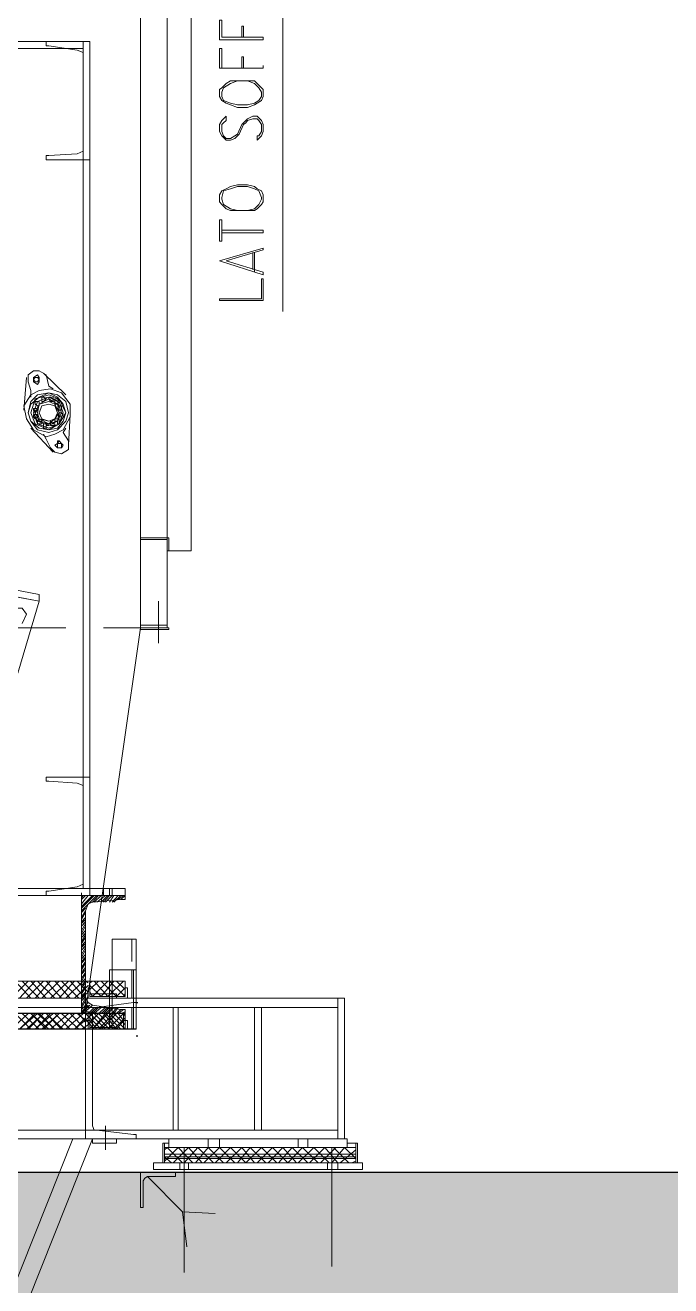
# Model space of a CAD drawing. Header units: millimetres. Extents: x 3220 to 226993, y 817 to 176024.
# Drawn here: x 200208 to 201298, y 145752 to 147879 of the extents above; entities that cross this region are included whole.
import ezdxf

# ---------------------------------------------------------------- set-up
doc = ezdxf.new("R2010")
doc.units = ezdxf.units.MM

# ---------------------------------------------------------------- blocks, each defined once
blk = doc.blocks.new('section b-c')
h = blk.add_hatch()
h.set_pattern_fill('AR-CONC', color=256, scale=3)
h.set_pattern_definition([(50, (0, 2000), (546.554, -47.817), [57.15, -628.65]), (355, (0, 2000), (-105.73, 573.17), [45.72, -502.922]), (100.4514, (45.55, 1996), (440.824, 525.353), [48.57, -534.271]), (46.1842, (0, 2152.4), (813.237, -126.127), [85.725, -942.975]), (96.6356, (67.8, 2141.9), (712.212, 742.278), [72.855, -801.407]), (351.184, (0, 2152.4), (712.212, 742.278), [68.58, -754.38]), (21, (76.2, 2114.3), (454.843, -306.7956), [57.15, -628.65]), (326, (76.2, 2114.3), (185.406, 552.564), [45.72, -502.92]), (71.4514, (114.1, 2088.73), (640.249, 245.768), [48.57, -534.27]), (37.5, (0, 2000), (9.2658, 253.6651), [0, -496.824, 0, -510.54, 0, -504.825]), (7.5, (0, 2000), (200.459, 300.5417), [0, -291.084, 0, -485.394, 0, -192.405]), (327.5, (-169.93, 2000), (406.7718, -17.1862), [0, -190.5, 0, -594.36, 0, -788.67]), (317.5, (-246.13, 2000), (444.3875, 76.2795), [0, -247.65, 0, -394.716, 0, -560.07])])
h.paths.add_polyline_path([(0, 9500), (-250, 9500), (-250, 5000), (0, 5000)])
h.paths.add_polyline_path([(250, 9500), (0, 9500), (0, 5000), (250, 5000)])
h.paths.add_polyline_path([(0, 10000), (-250, 10000), (-250, 9500), (0, 9500)])
h.paths.add_polyline_path([(3000, 10000), (0, 10000), (0, 9500), (250, 9500), (3000, 9500)])
h.paths.add_polyline_path([(6000, 10000), (3000, 10000), (3000, 9500), (6000, 9500)])
h.paths.add_polyline_path([(9000, 10000), (6000, 10000), (6000, 9500), (9000, 9500)])
h.paths.add_polyline_path([(12000, 10000), (9000, 10000), (9000, 9500), (12000, 9500)])
h.paths.add_polyline_path([(15000, 10000), (12000, 10000), (12000, 9500), (15000, 9500)])
h.paths.add_polyline_path([(24000, 10000), (15000, 10000), (15000, 9500), (15250, 9500), (17750, 9500), (24000, 9500)])
h.paths.add_polyline_path([(24000, 9500), (23750, 9500), (23750, 5000), (24000, 5000)])
h.paths.add_polyline_path([(24250, 9500), (24000, 9500), (24000, 5000), (24250, 5000)])
h.paths.add_polyline_path([(24250, 10000), (24000, 10000), (24000, 9500), (24250, 9500)])
blk.add_lwpolyline([(-250, 5000), (-250, 10000), (24250, 10000), (24250, 4000)])
blk = doc.blocks.new('ligne broyage L 2')
at = {"color": 7, "linetype": 'Continuous', "lineweight": 5, "true_color": 0x000007}
for points in [[(752.2, 10661.1), (752.2, 12956.8), (752.2, 10656.7)], [(992.4, 12168.4), (992.4, 11190.5), (992.4, 11190.5)], [(885.3, 11649.1), (885.3, 11682.4), (885.3, 11682.4)], [(889.6, 11653.4), (889.6, 11682.4), (885.3, 11682.4)], [(922.9, 11653.4), (922.9, 11672.2), (925.8, 11672.2), (925.8, 11653.4)], [(111.4, 11646.2), (655.3, 11646.2), (655.3, 11646.2)], [(111.4, 11634.6), (655.3, 11634.6), (655.3, 11646.2)], [(593.1, 11646.2), (593.1, 11639), (597.4, 11639), (645.2, 11631.7)], [(655.3, 10217), (655.3, 11646.2), (666.9, 11646.2)], [(666.9, 11646.2), (666.9, 10217), (666.9, 10217)], [(885.3, 11649.1), (959.1, 11649.1), (959.1, 11649.1)], [(889.6, 11653.4), (959.1, 11653.4), (959.1, 11649.1)], [(655.3, 11620.2), (655.3, 11627.4), (645.2, 11631.7)], [(655.3, 11620.2), (655.3, 11472.6), (655.3, 11472.6)], [(885.3, 11601.4), (885.3, 11634.6)], [(889.6, 11601.4), (889.6, 11634.6), (885.3, 11634.6)], [(922.9, 11601.4), (922.9, 11620.2), (925.8, 11620.2), (925.8, 11601.4)], [(885.3, 11601.4), (959.1, 11601.4), (889.6, 11601.4)], [(959.1, 11601.4), (959.1, 11605.7)], [(896.9, 11520.4), (889.6, 11513.1), (885.3, 11505.9), (885.3, 11494.3), (889.6, 11487.1), (896.9, 11479.9), (904.1, 11479.9), (911.3, 11482.7), (915.7, 11487.1), (918.6, 11490), (925.8, 11505.9), (930.2, 11508.8), (933, 11513.1), (941.7, 11516), (949, 11516), (951.8, 11513.1), (956.2, 11505.9), (956.2, 11494.3), (951.8, 11487.1), (949, 11487.1), (949, 11479.9)], [(896.9, 11520.4), (896.9, 11513.1), (892.5, 11508.8), (889.6, 11505.9), (889.6, 11494.3), (892.5, 11487.1), (896.9, 11482.7), (904.1, 11482.7), (911.3, 11487.1), (915.7, 11490), (922.9, 11505.9), (925.8, 11508.8), (933, 11516), (941.7, 11520.4), (949, 11520.4), (956.2, 11513.1), (959.1, 11505.9), (959.1, 11494.3), (956.2, 11487.1), (949, 11479.9)], [(645.2, 11456.7), (655.3, 11461), (655.3, 11472.6)], [(645.2, 11456.7), (597.4, 11453.8), (593.1, 11453.8), (593.1, 11449.5)], [(666.9, 11446.6), (593.1, 11446.6), (593.1, 11449.5)], [(885.3, 11309.2), (885.3, 11345.3), (889.6, 11345.3)], [(885.3, 11309.2), (889.6, 11309.2), (889.6, 11345.3)], [(889.6, 11328), (959.1, 11328), (959.1, 11323.6)], [(889.6, 11323.6), (959.1, 11323.6)], [(896.9, 11275.9), (959.1, 11294.7), (959.1, 11297.6), (885.3, 11275.9)], [(885.3, 11275.9), (959.1, 11252.7), (959.1, 11252.7)], [(896.9, 11275.9), (959.1, 11257.1), (959.1, 11252.7)], [(941.7, 11261.4), (941.7, 11290.3)], [(944.6, 11257.1), (944.6, 11290.3)], [(593.1, 11083.5), (581.5, 11090.7), (571.4, 11090.7), (562.7, 11083.5), (562.7, 11071.9)], [(588.8, 11086.4), (626.4, 11050.2)], [(593.1, 11083.5), (597.4, 11064.7)], [(555.5, 11024.2), (559.8, 11079.1)], [(567.1, 11057.4), (562.7, 11071.9)], [(574.3, 11071.9), (578.6, 11071.9), (581.5, 11076.3), (581.5, 11079.1), (571.4, 11079.1), (571.4, 11076.3)], [(597.4, 11064.7), (604.7, 11060.3), (604.7, 11060.3)], [(567.1, 11050.2), (555.5, 11031.4), (559.8, 11009.7), (571.4, 10990.9), (593.1, 10979.3)], [(600.3, 11060.3), (581.5, 11057.4), (567.1, 11050.2)], [(567.1, 11045.9), (567.1, 11057.4), (567.1, 11057.4)], [(588.8, 11045.9), (585.9, 11045.9), (585.9, 11043)], [(585.9, 11038.6), (588.8, 11038.6), (593.1, 11043)], [(585.9, 11043), (585.9, 11038.6), (585.9, 11038.6)], [(593.1, 11043), (588.8, 11045.9)], [(593.1, 11043), (593.1, 11045.9)], [(597.4, 11045.9), (597.4, 11043), (597.4, 11043)], [(604.7, 11043), (600.3, 11045.9), (597.4, 11045.9)], [(597.4, 11043), (600.3, 11038.6), (604.7, 11038.6)], [(622, 10990.9), (633.6, 11012.6), (633.6, 11034.3), (619.1, 11053.1), (600.3, 11060.3)], [(604.7, 11043), (604.7, 11045.9)], [(604.7, 11038.6), (604.7, 11043), (604.7, 11043)], [(607.6, 11043), (607.6, 11038.6), (607.6, 11038.6)], [(614.8, 11038.6), (611.9, 11043), (607.6, 11043)], [(614.8, 11038.6), (614.8, 11043)], [(571.4, 11027.1), (571.4, 11024.2), (571.4, 11024.2)], [(578.6, 11027.1), (571.4, 11027.1), (571.4, 11027.1)], [(578.6, 11024.2), (574.3, 11019.8), (571.4, 11024.2)], [(578.6, 11038.6), (574.3, 11038.6), (574.3, 11034.3)], [(574.3, 11034.3), (578.6, 11031.4), (578.6, 11031.4)], [(574.3, 11019.8), (574.3, 11024.2), (574.3, 11024.2)], [(581.5, 11034.3), (581.5, 11038.6), (578.6, 11038.6)], [(578.6, 11031.4), (581.5, 11031.4), (581.5, 11034.3)], [(578.6, 11024.2), (578.6, 11027.1), (578.6, 11027.1)], [(581.5, 11034.3), (581.5, 11038.6)], [(607.6, 11038.6), (607.6, 11034.3), (611.9, 11034.3)], [(611.9, 11034.3), (614.8, 11038.6), (614.8, 11038.6)], [(614.8, 11031.4), (611.9, 11027.1), (614.8, 11024.2)], [(619.1, 11031.4), (614.8, 11031.4), (614.8, 11031.4)], [(614.8, 11024.2), (619.1, 11024.2), (619.1, 11027.1)], [(614.8, 11019.8), (614.8, 11012.6), (614.8, 11012.6)], [(619.1, 11019.8), (614.8, 11019.8), (614.8, 11019.8)], [(619.1, 11027.1), (619.1, 11031.4), (619.1, 11031.4)], [(619.1, 11027.1), (619.1, 11031.4), (619.1, 11031.4)], [(622, 11016.9), (619.1, 11019.8)], [(571.4, 11016.9), (571.4, 11012.6), (574.3, 11009.7)], [(574.3, 11016.9), (571.4, 11016.9), (571.4, 11016.9)], [(578.6, 11012.6), (578.6, 11016.9), (574.3, 11016.9)], [(574.3, 11009.7), (578.6, 11012.6), (578.6, 11012.6)], [(578.6, 11012.6), (578.6, 11016.9)], [(581.5, 11009.7), (578.6, 11005.4), (578.6, 11005.4)], [(578.6, 11005.4), (578.6, 11001), (581.5, 11001)], [(585.9, 11005.4), (581.5, 11005.4), (581.5, 11009.7)], [(581.5, 11001), (585.9, 11001), (585.9, 11005.4)], [(585.9, 11005.4), (585.9, 11009.7), (585.9, 11009.7)], [(588.8, 11001), (588.8, 10998.1), (588.8, 10998.1)], [(597.4, 11001), (588.8, 11001), (588.8, 11001)], [(588.8, 10998.1), (588.8, 10993.8), (593.1, 10993.8), (593.1, 10998.1)], [(593.1, 10998.1), (597.4, 10998.1)], [(597.4, 10998.1), (597.4, 11001)], [(604.7, 11001), (600.3, 11005.4), (600.3, 11001)], [(600.3, 11001), (600.3, 10998.1), (600.3, 10998.1)], [(600.3, 10998.1), (607.6, 10998.1), (607.6, 10998.1)], [(607.6, 11001), (604.7, 11001), (604.7, 11001)], [(611.9, 11009.7), (607.6, 11009.7), (607.6, 11005.4)], [(607.6, 11005.4), (611.9, 11005.4), (611.9, 11001)], [(607.6, 10998.1), (607.6, 11001)], [(614.8, 11009.7), (611.9, 11009.7), (611.9, 11009.7)], [(611.9, 11001), (614.8, 11001), (614.8, 11005.4)], [(614.8, 11012.6), (619.1, 11012.6), (619.1, 11012.6)], [(614.8, 11005.4), (614.8, 11009.7), (614.8, 11009.7)], [(619.1, 11012.6), (622, 11016.9), (622, 11016.9)], [(633.6, 11016.9), (630.7, 10964.9)], [(604.7, 10953.3), (567.1, 10993.8), (567.1, 10993.8)], [(593.1, 10975), (588.8, 10983.7)], [(593.1, 10979.3), (607.6, 10983.7), (622, 10990.9)], [(593.1, 10975), (600.3, 10960.5), (607.6, 10953.3), (619.1, 10950.4), (630.7, 10957.6), (630.7, 10972.1), (622, 10986.6)], [(626.4, 10993.8), (622, 10986.6)], [(614.8, 10960.5), (619.1, 10960.5), (619.1, 10967.8), (614.8, 10972.1), (611.9, 10972.1), (611.9, 10964.9)], [(504.9, 10727.6), (581.5, 10713.2)], [(504.9, 10716.1), (581.5, 10701.6), (581.5, 10713.2)], [(782.6, 10630.7), (782.6, 10701.6), (782.6, 10701.6)], [(552.6, 10664), (559.8, 10679.9), (552.6, 10690), (538.1, 10690), (529.4, 10679.9)], [(500.5, 10656.7), (626.4, 10656.7)], [(690, 10656.7), (752.2, 10656.7), (752.2, 10656.7)], [(593.1, 10405), (593.1, 10397.8), (597.4, 10397.8)], [(666.9, 10405), (593.1, 10405)], [(597.4, 10397.8), (645.2, 10394.9)], [(655.3, 10379), (655.3, 10390.6), (645.2, 10394.9)], [(655.3, 10379), (655.3, 10231.5), (655.3, 10231.5)], [(-698.7, 10217), (700.1, 10217)], [(645.2, 10219.9), (597.4, 10212.6), (593.1, 10212.6), (593.1, 10205.4)], [(645.2, 10219.9), (655.3, 10224.2), (655.3, 10231.5)], [(655.3, 10217), (666.9, 10217), (666.9, 10217)], [(666.9, 10205.4), (666.9, 10217), (666.9, 10217)], [(690, 10217), (690, 10205.4)], [(700.1, 10217), (726.2, 10217)], [(700.1, 10205.4), (726.2, 10205.4), (726.2, 10217)], [(700.1, 10205.4), (700.1, 10217)], [(704.5, 10205.4), (704.5, 10217)], [(-698.7, 10205.4), (700.1, 10205.4)], [(652.4, 10205.4), (652.4, 10209.8)], [(652.4, 10201.1), (655.3, 10205.4)], [(652.4, 10198.2), (659.6, 10205.4)], [(652.4, 10190.9), (664, 10205.4)], [(652.4, 10186.6), (671.2, 10205.4)], [(652.4, 10183.7), (674.1, 10205.4)], [(652.4, 10179.4), (678.4, 10205.4)], [(671.2, 10193.8), (681.3, 10205.4)], [(674.1, 10193.8), (685.7, 10205.4)], [(678.4, 10193.8), (692.9, 10205.4)], [(685.7, 10193.8), (697.3, 10205.4)], [(690, 10193.8), (700.1, 10205.4)], [(692.9, 10193.8), (704.5, 10205.4)], [(700.1, 10193.8), (707.4, 10205.4)], [(704.5, 10193.8), (714.6, 10205.4)], [(707.4, 10193.8), (719, 10205.4)], [(714.6, 10198.2), (723.3, 10205.4)], [(719, 10198.2), (726.2, 10205.4)], [(652.4, 10176.5), (659.6, 10183.7)], [(652.4, 10167.8), (659.6, 10179.4)], [(652.4, 10164.9), (659.6, 10176.5)], [(652.4, 10160.6), (659.6, 10167.8)], [(652.4, 10157.7), (659.6, 10164.9)], [(652.4, 10153.3), (659.6, 10160.6)], [(652.4, 10146.1), (659.6, 10157.7)], [(652.4, 10141.8), (659.6, 10153.3)], [(652.4, 10138.9), (659.6, 10146.1)], [(652.4, 10134.5), (659.6, 10141.8)], [(652.4, 10127.3), (659.6, 10138.9)], [(652.4, 10124.4), (659.6, 10134.5)], [(652.4, 10120.1), (659.6, 10127.3)], [(704.5, 10131.6), (745, 10131.6), (745, 10031.8)], [(704.5, 10031.8), (704.5, 10131.6), (704.5, 10131.6)], [(737.8, 10094), (737.8, 10131.6), (737.8, 10131.6)], [(652.4, 10117.2), (659.6, 10124.4)], [(652.4, 10112.8), (659.6, 10120.1)], [(652.4, 10105.6), (659.6, 10117.2)], [(652.4, 10101.3), (659.6, 10112.8)], [(652.4, 10098.4), (659.6, 10105.6)], [(652.4, 10094), (659.6, 10101.3)], [(652.4, 10091.1), (659.6, 10098.4)], [(652.4, 10083.9), (659.6, 10094)], [(652.4, 10079.6), (659.6, 10091.1)], [(652.4, 10075.2), (659.6, 10083.9)], [(652.4, 10072.3), (659.6, 10079.6)], [(652.4, 10065.1), (659.6, 10075.2)], [(652.4, 10060.8), (659.6, 10072.3)], [(652.4, 10057.9), (659.6, 10065.1)], [(700.1, 9979.7), (700.1, 10079.6)], [(740.6, 10079.6), (700.1, 10079.6), (700.1, 10079.6)], [(737.8, 10039.1), (737.8, 10079.6), (737.8, 10079.6)], [(737.8, 10031.8), (737.8, 10072.3)], [(740.6, 9979.7), (740.6, 10079.6)], [(-724.7, 10060.8), (726.2, 10060.8)], [(533.8, 10031.8), (562.7, 10060.8)], [(567.1, 10031.8), (541, 10060.8)], [(548.3, 10031.8), (574.3, 10060.8)], [(581.5, 10031.8), (552.6, 10060.8)], [(559.8, 10031.8), (588.8, 10060.8)], [(593.1, 10031.8), (567.1, 10060.8)], [(574.3, 10031.8), (600.3, 10060.8)], [(607.6, 10031.8), (578.6, 10060.8)], [(585.9, 10031.8), (614.8, 10060.8)], [(619.1, 10031.8), (593.1, 10060.8)], [(600.3, 10031.8), (630.7, 10060.8)], [(633.6, 10031.8), (607.6, 10060.8)], [(614.8, 10031.8), (640.8, 10060.8)], [(648.1, 10031.8), (619.1, 10060.8)], [(626.4, 10031.8), (655.3, 10060.8)], [(659.6, 10031.8), (633.6, 10060.8)], [(640.8, 10031.8), (664, 10053.5)], [(664, 10042), (645.2, 10060.8)], [(652.4, 10053.5), (659.6, 10060.8)], [(652.4, 10049.2), (659.6, 10057.9)], [(652.4, 10042), (659.6, 10053.5)], [(652.4, 10039.1), (659.6, 10049.2)], [(652.4, 10034.7), (659.6, 10042)], [(652.4, 10031.8), (664, 10042)], [(664, 10057.9), (659.6, 10060.8)], [(666.9, 10034.7), (666.9, 10049.2), (664, 10049.2), (664, 10031.8), (730.5, 10031.8), (730.5, 10049.2), (726.2, 10049.2), (726.2, 10034.7)], [(666.9, 10060.8), (666.9, 10034.7), (726.2, 10034.7)], [(726.2, 10060.8), (666.9, 10060.8)], [(666.9, 10057.9), (671.2, 10060.8)], [(666.9, 10046.3), (681.3, 10060.8)], [(685.7, 10034.7), (666.9, 10053.5)], [(671.2, 10034.7), (666.9, 10042)], [(671.2, 10034.7), (697.3, 10060.8)], [(697.3, 10034.7), (674.1, 10060.8)], [(685.7, 10034.7), (707.4, 10060.8)], [(711.7, 10034.7), (685.7, 10060.8)], [(697.3, 10034.7), (723.3, 10060.8)], [(726.2, 10034.7), (700.1, 10060.8)], [(726.2, 10046.3), (711.7, 10060.8)], [(711.7, 10034.7), (726.2, 10049.2)], [(726.2, 10034.7), (726.2, 10060.8)], [(652.4, 10031.8), (659.6, 10039.1)], [(652.4, 10027.5), (659.6, 10034.7)], [(652.4, 10020.3), (659.6, 10031.8)], [(652.4, 10015.9), (659.6, 10027.5)], [(652.4, 10013), (664, 10024.6)], [(652.4, 10008.7), (664, 10020.3)], [(652.4, 10005.8), (666.9, 10020.3)], [(655.3, 10005.8), (671.2, 10020.3)], [(723.3, 10034.7), (726.2, 10039.1)], [(1084.9, 9794.6), (1084.9, 10031.8), (1084.9, 10031.8)], [(-1084.9, 10015.9), (1084.9, 10015.9)], [(659.6, 10005.8), (-413.7, 10005.8)], [(533.8, 9979.7), (562.7, 10005.8)], [(533.8, 9979.7), (562.7, 10005.8)], [(567.1, 9979.7), (541, 10005.8)], [(567.1, 9979.7), (541, 10005.8)], [(548.3, 9979.7), (578.6, 10005.8)], [(548.3, 9979.7), (574.3, 10005.8)], [(581.5, 9979.7), (552.6, 10005.8)], [(581.5, 9979.7), (552.6, 10005.8)], [(559.8, 9979.7), (588.8, 10005.8)], [(562.7, 9979.7), (588.8, 10005.8)], [(597.4, 9979.7), (567.1, 10005.8)], [(593.1, 9979.7), (567.1, 10005.8)], [(574.3, 9979.7), (604.7, 10005.8)], [(574.3, 9979.7), (600.3, 10005.8)], [(607.6, 9979.7), (578.6, 10005.8)], [(607.6, 9979.7), (581.5, 10005.8)], [(585.9, 9979.7), (614.8, 10005.8)], [(588.8, 9979.7), (614.8, 10005.8)], [(622, 9979.7), (593.1, 10005.8)], [(619.1, 9979.7), (593.1, 10005.8)], [(600.3, 9979.7), (630.7, 10005.8)], [(600.3, 9979.7), (630.7, 10005.8)], [(633.6, 9979.7), (607.6, 10005.8)], [(633.6, 9979.7), (607.6, 10005.8)], [(614.8, 9979.7), (640.8, 10005.8)], [(614.8, 9979.7), (640.8, 10005.8)], [(648.1, 9979.7), (619.1, 10005.8)], [(648.1, 9979.7), (619.1, 10005.8)], [(626.4, 9979.7), (655.3, 10005.8)], [(626.4, 9979.7), (655.3, 10005.8)], [(659.6, 9979.7), (633.6, 10005.8)], [(659.6, 9979.7), (633.6, 10005.8)], [(640.8, 9979.7), (659.6, 9998.6)], [(640.8, 9979.7), (664, 9998.6)], [(664, 9991.3), (645.2, 10005.8)], [(659.6, 9991.3), (648.1, 10005.8)], [(666.9, 10005.8), (664, 10008.7), (659.6, 10008.7)], [(711.7, 9979.7), (659.6, 9979.7), (659.6, 10008.7)], [(659.6, 10005.8), (659.6, 10008.7)], [(666.9, 10005.8), (664, 10008.7), (659.6, 10008.7)], [(711.7, 9979.7), (659.6, 9979.7), (659.6, 10008.7)], [(664, 10001.4), (659.6, 10005.8)], [(664, 10005.8), (674.1, 10015.9)], [(664, 9998.6), (671.2, 10005.8)], [(664, 9987), (681.3, 10005.8)], [(685.7, 9979.7), (664, 10001.4)], [(666.9, 10005.8), (678.4, 10015.9)], [(666.9, 10005.8), (666.9, 10008.7)], [(666.9, 9987), (666.9, 10005.8), (666.9, 10005.8)], [(666.9, 9991.3), (681.3, 10005.8)], [(692.9, 9979.7), (666.9, 10005.8)], [(666.9, 9987), (666.9, 10005.8), (666.9, 10005.8)], [(671.2, 10005.8), (681.3, 10015.9)], [(671.2, 9979.7), (697.3, 10005.8)], [(671.2, 9979.7), (692.9, 10005.8)], [(674.1, 10005.8), (685.7, 10015.9)], [(700.1, 9979.7), (674.1, 10005.8)], [(681.3, 10005.8), (692.9, 10015.9)], [(681.3, 9979.7), (707.4, 10005.8)], [(707.4, 9979.7), (681.3, 10005.8)], [(685.7, 10005.8), (697.3, 10015.9)], [(685.7, 9979.7), (711.7, 10005.8)], [(690, 10005.8), (700.1, 10015.9)], [(711.7, 9979.7), (690, 10005.8)], [(692.9, 10005.8), (704.5, 10015.9)], [(719, 9979.7), (692.9, 10005.8)], [(697.3, 10005.8), (707.4, 10015.9)], [(697.3, 9979.7), (723.3, 10005.8)], [(697.3, 9979.7), (723.3, 10005.8)], [(723.3, 9982.6), (700.1, 10005.8)], [(704.5, 10005.8), (711.7, 10015.9)], [(707.4, 10005.8), (714.6, 10015.9)], [(726.2, 9987), (707.4, 10005.8)], [(707.4, 9979.7), (726.2, 9998.6)], [(711.7, 10005.8), (719, 10013)], [(714.6, 10005.8), (723.3, 10013)], [(723.3, 9994.2), (714.6, 10005.8)], [(719, 10005.8), (726.2, 10008.7)], [(726.2, 10001.4), (723.3, 10005.8)], [(726.2, 10005.8), (726.2, 10008.7)], [(737.8, 9979.7), (737.8, 10015.9)], [(-743.5, 9979.7), (745, 9979.7)], [(652.4, 9979.7), (664, 9987)], [(655.3, 9979.7), (659.6, 9982.6)], [(674.1, 9979.7), (664, 9991.3)], [(678.4, 9979.7), (666.9, 9994.2)], [(666.9, 9987), (666.9, 9982.6), (707.4, 9982.6)], [(666.9, 9987), (666.9, 9982.6), (707.4, 9982.6)], [(666.9, 9979.7), (666.9, 9982.6)], [(711.7, 9979.7), (711.7, 9982.6), (707.4, 9982.6)], [(711.7, 9979.7), (711.7, 9982.6), (707.4, 9982.6)], [(711.7, 9979.7), (723.3, 9994.2)], [(711.7, 9979.7), (711.7, 9982.6), (711.7, 9982.6)], [(711.7, 9979.7), (711.7, 9982.6), (711.7, 9982.6)], [(723.3, 9979.7), (726.2, 9982.6)], [(-1084.9, 9809.1), (1084.9, 9809.1), (1084.9, 9809.1)], [(92.6, 8424.7), (637.9, 9794.6)], [(792.7, 9775.8), (797.1, 9780.1)], [(792.7, 9757), (815.9, 9780.1)], [(792.7, 9768.5), (1115.3, 9768.5)], [(1115.3, 9764.2), (792.7, 9764.2)], [(804.3, 9754.1), (792.7, 9764.2)], [(823.1, 9754.1), (797.1, 9780.1)], [(807.2, 9754.1), (833.2, 9780.1)], [(840.5, 9754.1), (815.9, 9780.1)], [(826, 9754.1), (849.1, 9780.1)], [(856.4, 9754.1), (833.2, 9780.1)], [(844.8, 9754.1), (866.5, 9780.1)], [(875.2, 9754.1), (849.1, 9780.1)], [(859.3, 9754.1), (885.3, 9780.1)], [(892.5, 9754.1), (866.5, 9780.1)], [(878.1, 9754.1), (904.1, 9780.1)], [(911.3, 9754.1), (885.3, 9780.1)], [(896.9, 9754.1), (922.9, 9780.1)], [(930.2, 9754.1), (904.1, 9780.1)], [(915.7, 9754.1), (937.4, 9780.1)], [(944.6, 9754.1), (922.9, 9780.1)], [(930.2, 9754.1), (956.2, 9780.1)], [(963.4, 9754.1), (937.4, 9780.1)], [(949, 9754.1), (975, 9780.1)], [(982.2, 9754.1), (956.2, 9780.1)], [(967.8, 9754.1), (992.4, 9780.1)], [(1001, 9754.1), (975, 9780.1)], [(985.1, 9754.1), (1008.3, 9780.1)], [(1015.5, 9754.1), (992.4, 9780.1)], [(1001, 9754.1), (1025.6, 9780.1)], [(1034.3, 9754.1), (1008.3, 9780.1)], [(1018.4, 9754.1), (1044.4, 9780.1)], [(1051.7, 9754.1), (1025.6, 9780.1)], [(1037.2, 9754.1), (1063.2, 9780.1)], [(1070.5, 9754.1), (1044.4, 9780.1)], [(1056, 9754.1), (1082, 9780.1)], [(1084.9, 9754.1), (1063.2, 9780.1)], [(1074.8, 9754.1), (1096.5, 9780.1)], [(1103.7, 9754.1), (1077.7, 9780.1)], [(1089.3, 9754.1), (1115.3, 9775.8)], [(1115.3, 9761.3), (1096.5, 9780.1)], [(792.7, 9761.3), (1115.3, 9761.3)], [(1108.1, 9754.1), (1115.3, 9757)], [(-743.5, 9738.2), (745, 9738.2)], [(1001, 9738.2), (745, 9738.2), (745, 9738.2)], [(763.8, 9730.9), (811.5, 9730.9), (811.5, 9738.2), (752.2, 9738.2)], [(752.2, 9678.9), (752.2, 9738.2), (752.2, 9738.2)], [(763.8, 9730.9), (759.5, 9728), (756.6, 9723.7), (756.6, 9683.2)], [(752.2, 9678.9), (756.6, 9678.9), (756.6, 9683.2)]]:
    blk.add_lwpolyline(points, dxfattribs=at)
at = {"color": 7, "linetype": 'Continuous', "lineweight": 15, "true_color": 0x000007}
for points in [[(797.1, 12935.1), (797.1, 10661.1), (797.1, 10661.1)], [(837.6, 10786.9), (837.6, 12690.6), (797.1, 12690.6), (797.1, 12671.8)], [(752.2, 10808.6), (800, 10808.6), (800, 10786.9), (797.1, 10786.9), (797.1, 10805.7), (752.2, 10805.7)], [(800, 10808.6), (752.2, 10808.6), (797.1, 10808.6), (752.2, 10808.6)], [(797.1, 10786.9), (837.6, 10786.9), (837.6, 10786.9)], [(797.1, 10661.1), (797.1, 10656.7), (752.2, 10656.7)], [(752.2, 10661.1), (797.1, 10661.1), (797.1, 10661.1)], [(752.2, 10656.7), (659.6, 10008.7), (659.6, 10008.7)], [(-698.7, 10205.4), (700.1, 10205.4)], [(-651, 10205.4), (652.4, 10205.4)], [(726.2, 10008.7), (726.2, 10005.8), (652.4, 10005.8), (652.4, 10205.4), (726.2, 10205.4), (726.2, 10201.1)], [(719, 10198.2), (671.2, 10193.8), (664, 10190.9), (659.6, 10179.4), (659.6, 10031.8), (664, 10024.6), (671.2, 10020.3), (719, 10013)], [(719, 10198.2), (726.2, 10198.2), (726.2, 10201.1)], [(666.9, 10060.8), (659.6, 10060.8), (659.6, 10060.8)], [(711.7, 10031.8), (659.6, 10031.8), (659.6, 10060.8)], [(666.9, 10042), (666.9, 10060.8), (666.9, 10060.8)], [(666.9, 10042), (666.9, 10039.1), (707.4, 10039.1)], [(1084.9, 10031.8), (-1084.9, 10031.8)], [(659.6, 10031.8), (659.6, 9794.6), (745, 9794.6)], [(659.6, 10031.8), (745, 10031.8), (745, 10031.8)], [(740.6, 10024.6), (678.4, 10015.9), (674.1, 10013), (671.2, 10008.7), (671.2, 9816.3)], [(711.7, 10034.7), (711.7, 10039.1), (707.4, 10039.1)], [(711.7, 10031.8), (711.7, 10034.7), (711.7, 10034.7)], [(740.6, 10024.6), (745, 10024.6), (745, 10027.5)], [(745, 10027.5), (745, 10031.8), (745, 10031.8)], [(-724.7, 10005.8), (726.2, 10005.8), (726.2, 10005.8)], [(664, 9979.7), (664, 10005.8), (723.3, 10005.8), (723.3, 9979.7)], [(666.9, 9979.7), (666.9, 10005.8), (726.2, 10005.8)], [(726.2, 10008.7), (726.2, 10013), (719, 10013)], [(726.2, 9979.7), (726.2, 10005.8), (726.2, 10005.8)], [(671.2, 9816.3), (674.1, 9809.1), (678.4, 9809.1)], [(678.4, 9809.1), (740.6, 9801.8), (740.6, 9801.8)], [(-1084.9, 9794.6), (1084.9, 9794.6)], [(671.2, 9794.6), (-669.8, 9794.6), (-669.8, 9794.6)], [(745, 9794.6), (745, 9801.8), (740.6, 9801.8)], [(818.8, 9742.5), (818.8, 9754.1)], [(833.2, 9742.5), (833.2, 9754.1)], [(1067.6, 9742.5), (1067.6, 9754.1)], [(1084.9, 9742.5), (1084.9, 9754.1)], [(763.8, 9730.9), (823.1, 9671.6), (830.3, 9612.3)], [(823.1, 9671.6), (878.1, 9668.7), (878.1, 9668.7)]]:
    blk.add_lwpolyline(points, dxfattribs=at)
at = {"color": 7, "linetype": 'Continuous', "lineweight": 5, "true_color": 0x000007}
for points in [[(885.3, 11553.6), (889.6, 11546.4), (896.9, 11542.1), (904.1, 11539.2), (915.7, 11534.8), (933, 11534.8), (944.6, 11539.2), (949, 11542.1), (956.2, 11546.4), (959.1, 11553.6), (959.1, 11565.2), (956.2, 11568.1), (949, 11575.3), (944.6, 11579.7), (904.1, 11579.7), (896.9, 11575.3), (889.6, 11568.1), (885.3, 11565.2)], [(889.6, 11553.6), (892.5, 11546.4), (904.1, 11542.1), (915.7, 11539.2), (933, 11539.2), (944.6, 11542.1), (951.8, 11546.4), (956.2, 11553.6), (956.2, 11560.9), (951.8, 11568.1), (944.6, 11575.3), (933, 11579.7), (915.7, 11579.7), (904.1, 11575.3), (892.5, 11568.1), (889.6, 11560.9)], [(885.3, 11375.7), (889.6, 11371.4), (896.9, 11364.1), (904.1, 11361.2), (944.6, 11361.2), (949, 11364.1), (956.2, 11371.4), (959.1, 11375.7), (959.1, 11387.3), (956.2, 11394.5), (949, 11397.4), (944.6, 11401.7), (933, 11404.6), (915.7, 11404.6), (904.1, 11401.7), (896.9, 11397.4), (889.6, 11394.5), (885.3, 11387.3)], [(889.6, 11380), (892.5, 11371.4), (904.1, 11364.1), (915.7, 11361.2), (933, 11361.2), (944.6, 11364.1), (951.8, 11371.4), (956.2, 11380), (956.2, 11382.9), (951.8, 11394.5), (944.6, 11397.4), (933, 11401.7), (915.7, 11401.7), (904.1, 11397.4), (892.5, 11394.5), (889.6, 11382.9)], [(959.1, 11209.3), (885.3, 11209.3), (885.3, 11212.2), (956.2, 11212.2), (956.2, 11245.5), (959.1, 11245.5)], [(581.5, 11076.3), (581.5, 11079.1), (578.6, 11083.5), (571.4, 11079.1), (571.4, 11071.9), (578.6, 11067.6), (581.5, 11071.9)], [(581.5, 11076.3), (578.6, 11079.1), (574.3, 11079.1), (571.4, 11076.3), (574.3, 11071.9), (578.6, 11071.9)], [(630.7, 11019.8), (626.4, 11038.6), (611.9, 11050.2), (597.4, 11053.1), (578.6, 11050.2), (567.1, 11038.6), (562.7, 11019.8), (567.1, 11005.4), (578.6, 10990.9), (597.4, 10986.6), (611.9, 10990.9), (626.4, 11005.4)], [(630.7, 11019.8), (626.4, 11038.6), (611.9, 11050.2), (597.4, 11053.1), (578.6, 11050.2), (567.1, 11038.6), (562.7, 11019.8), (567.1, 11005.4), (578.6, 10990.9), (597.4, 10986.6), (611.9, 10990.9), (626.4, 11005.4)], [(626.4, 11019.8), (622, 11034.3), (611.9, 11045.9), (597.4, 11053.1), (581.5, 11045.9), (567.1, 11034.3), (562.7, 11019.8), (567.1, 11005.4), (581.5, 10993.8), (597.4, 10990.9), (611.9, 10993.8), (622, 11005.4)], [(626.4, 11019.8), (614.8, 11043), (597.4, 11050.2), (574.3, 11043), (567.1, 11019.8), (574.3, 11001), (597.4, 10990.9), (614.8, 11001)], [(619.1, 11019.8), (611.9, 11038.6), (597.4, 11045.9), (578.6, 11038.6), (571.4, 11019.8), (578.6, 11005.4), (597.4, 10998.1), (611.9, 11005.4)], [(622, 11019.8), (614.8, 11038.6), (597.4, 11045.9), (578.6, 11038.6), (571.4, 11019.8), (578.6, 11001), (597.4, 10993.8), (614.8, 11001)], [(614.8, 11019.8), (611.9, 11034.3), (597.4, 11043), (581.5, 11034.3), (574.3, 11019.8), (581.5, 11005.4), (597.4, 11001), (611.9, 11005.4), (614.8, 11019.8), (611.9, 11034.3), (597.4, 11043), (581.5, 11034.3), (574.3, 11019.8), (581.5, 11005.4), (597.4, 11001), (611.9, 11005.4)], [(611.9, 11019.8), (607.6, 11034.3), (597.4, 11038.6), (581.5, 11034.3), (578.6, 11019.8), (581.5, 11009.7), (597.4, 11005.4), (607.6, 11009.7)], [(614.8, 11019.8), (607.6, 11034.3), (597.4, 11038.6), (581.5, 11034.3), (578.6, 11019.8), (581.5, 11009.7), (597.4, 11001), (607.6, 11009.7)], [(611.9, 11019.8), (607.6, 11031.4), (597.4, 11034.3), (585.9, 11031.4), (581.5, 11019.8), (585.9, 11009.7), (597.4, 11005.4), (607.6, 11009.7)], [(622, 10964.9), (619.1, 10967.8), (614.8, 10972.1), (611.9, 10967.8), (607.6, 10964.9), (611.9, 10960.5), (619.1, 10960.5)], [(619.1, 10964.9), (619.1, 10967.8), (611.9, 10967.8), (611.9, 10960.5), (619.1, 10960.5)], [(545.4, 10580.1), (488.9, 10604.7), (522.2, 10713.2), (581.5, 10701.6)], [(1096.5, 9794.6), (1096.5, 10031.8), (1084.9, 10031.8), (1084.9, 9794.6)], [(815.9, 9809.1), (815.9, 10015.9), (807.2, 10015.9), (807.2, 9809.1)], [(956.2, 9809.1), (956.2, 10015.9), (944.6, 10015.9), (944.6, 9809.1)], [(1100.8, 9780.1), (1100.8, 9794.6), (800, 9794.6), (800, 9780.1)], [(885.3, 9780.1), (885.3, 9794.6), (866.5, 9794.6), (866.5, 9780.1)], [(1034.3, 9780.1), (1034.3, 9794.6), (1018.4, 9794.6), (1018.4, 9780.1)], [(1115.3, 9754.1), (1115.3, 9780.1), (792.7, 9780.1), (792.7, 9754.1)]]:
    blk.add_lwpolyline(points, close=True, dxfattribs=at)
at = {"color": 7, "linetype": 'Continuous', "lineweight": 15, "true_color": 0x000007}
for points in [[(745, 10656.7), (797.1, 10656.7)], [(800, 10653.9), (800, 10656.7), (752.2, 10656.7), (752.2, 10653.9)], [(1126.9, 9742.5), (1126.9, 9754.1), (773.9, 9754.1), (773.9, 9742.5)]]:
    blk.add_lwpolyline(points, close=True, dxfattribs=at)
at = {"color": 5, "linetype": 'Continuous', "lineweight": 5, "true_color": 0x000005}
for points in [[(704.5, 10079.6), (745, 10079.6), (745, 9979.7)], [(704.5, 9979.7), (704.5, 10079.6), (704.5, 10079.6)], [(737.8, 10039.1), (737.8, 10079.6), (737.8, 10079.6)], [(737.8, 9979.7), (737.8, 10015.9), (737.8, 10015.9)], [(792.7, 9787.4), (789.8, 9787.4), (789.8, 9754.1), (792.7, 9754.1), (792.7, 9787.4), (800, 9787.4)], [(1100.8, 9787.4), (1115.3, 9787.4), (1115.3, 9787.4)]]:
    blk.add_lwpolyline(points, dxfattribs=at)
at = {"color": 1, "linetype": 'Continuous', "lineweight": 5, "true_color": 0x000001}
for points in [[(-743.5, 10031.8), (745, 10031.8), (745, 10031.8)], [(711.7, 9794.6), (671.2, 9794.6)], [(711.7, 9794.6), (671.2, 9794.6)], [(671.2, 9787.4), (711.7, 9787.4)], [(671.2, 9787.4), (711.7, 9787.4)], [(826, 9568.9), (826, 9780.1)], [(1074.8, 9579), (1074.8, 9780.1)]]:
    blk.add_lwpolyline(points, dxfattribs=at)
at = {"color": 7, "linetype": 'Continuous', "lineweight": -2, "true_color": 0x000007}
for points in [[(745, 10024.6), (747.9, 10024.6), (747.9, 10024.6)], [(726.2, 10005.8), (-724.7, 10005.8), (-724.7, 10005.8)], [(745, 9979.7), (-743.5, 9979.7), (-743.5, 9979.7)], [(745, 9968.2), (747.9, 9968.2), (747.9, 9968.2)]]:
    blk.add_lwpolyline(points, dxfattribs=at)
at = {"color": 5, "linetype": 'Continuous', "lineweight": 5, "true_color": 0x000005}
for points in [[(723.3, 9979.7), (664, 9979.7), (664, 9994.2), (659.6, 9994.2), (659.6, 9979.7), (726.2, 9979.7), (726.2, 9994.2), (723.3, 9994.2)], [(726.2, 9979.7), (666.9, 9979.7), (666.9, 9994.2), (664, 9994.2), (664, 9979.7), (730.5, 9979.7), (730.5, 9994.2), (726.2, 9994.2)], [(1118.2, 9754.1), (1118.2, 9787.4), (1115.3, 9787.4), (1115.3, 9754.1)]]:
    blk.add_lwpolyline(points, close=True, dxfattribs=at)
at = {"color": 1, "linetype": 'Continuous', "lineweight": 5, "true_color": 0x000001}
for points in [[(692.9, 9775.8), (692.9, 9816.3)], [(671.2, 9794.6), (671.2, 9787.4)], [(711.7, 9787.4), (711.7, 9794.6)]]:
    blk.add_lwpolyline(points, close=True, dxfattribs=at)
at = {"color": 7, "linetype": 'Continuous', "lineweight": 20, "true_color": 0x000007}
blk.add_lwpolyline([(125.9, 8424.7), (671.2, 9794.6), (671.2, 9794.6)], dxfattribs=at)
at = {"color": 11, "linetype": 'Continuous', "lineweight": 9, "true_color": 0x00000b}
blk.add_lwpolyline([(740.6, 9801.8), (745, 9801.8), (745, 9801.8)], dxfattribs=at)

msp = doc.modelspace()

# ---------------------------------------------------------------- block references
at = {"color": 2}
msp.add_blockref('section b-c', (190650.8, 135943.7), dxfattribs=at)
msp.add_blockref('ligne broyage L 2', (199650.8, 136205.5))

doc.saveas('drawing.dxf')
